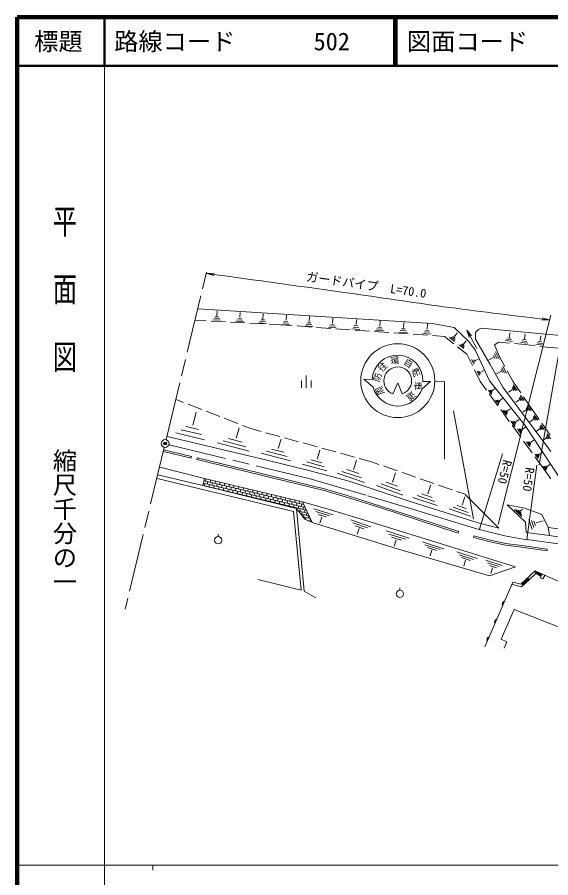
# Model space of a CAD drawing. Units: millimetres, scale not verified. Extents: x 40000 to 680000, y 20000 to 380000.
# Drawn here: x 40000 to 150066, y 202409 to 380000 of the extents above; entities that cross this region are included whole.
import ezdxf
from ezdxf.enums import TextEntityAlignment as Align

# ---------------------------------------------------------------- set-up
doc = ezdxf.new("R2010")
doc.units = ezdxf.units.MM
doc.header["$LTSCALE"] = 1000
doc.header["$PDMODE"] = 32
doc.header["$PDSIZE"] = 500
doc.linetypes.add('CHAIN', pattern=[18.5, 12, -1.5, 3.5, -1.5])
for name, color, linetype, lineweight in [('M-BGD', 7, 'Continuous', 13), ('M-BMK', 2, 'CHAIN', 13), ('M-BMK-SRVR', 3, 'Continuous', 13), ('M-STR-HTXT', 7, 'Continuous', 13), ('M-STR-STRC', 7, 'Continuous', 13), ('M-TTL', 2, 'Continuous', 140), ('M-TTL-BAND', 7, 'Continuous', 13), ('M-TTL-LINE', 7, 'Continuous', 50)]:
    doc.layers.add(name, color=color, linetype=linetype, lineweight=lineweight)
doc.layers.add('M-OTRS', color=6, linetype='Continuous')
doc.layers.add('M-TTL-TXT', color=7, linetype='Continuous')
doc.styles.add('@ＭＳ ゴシック', font='')
doc.styles.add('ＭＳ ゴシック', font='')
doc.styles.get('@ＭＳ ゴシック').set_extended_font_data('@MS Gothic')
doc.styles.get('ＭＳ ゴシック').set_extended_font_data('MS Gothic')

# ---------------------------------------------------------------- blocks, each defined once
blk = doc.blocks.new('果樹園')
at = {"color": 7, "linetype": 'Continuous', "lineweight": 13}
blk.add_line((0, 1), (0, 0.5), dxfattribs=at)
blk.add_circle((0, -0.25), 0.75, dxfattribs=at)
blk = doc.blocks.new('荒地')
at = {"color": 7, "linetype": 'Continuous', "lineweight": 13}
for p, q in [((-1, 0.25), (-1, -1.25)), ((0, -1.25), (0, 1.25)), ((1, 0.25), (1, -1.25))]:
    blk.add_line(p, q, dxfattribs=at)

msp = doc.modelspace()

# ---------------------------------------------------------------- linework, layer by layer
at = {"layer": 'M-BGD'}
for p, q in [((125615, 316802), (77315, 319832)), ((81512, 318139), (80848, 318183)), ((81194, 318382), (81260, 319376)), ((85924, 318081), (85990, 319085)), ((90675, 317780), (90742, 318794)), ((95450, 317476), (95517, 318501)), ((100247, 317172), (100315, 318206)), ((105067, 316865), (105135, 317910)), ((78984, 317352), (76740, 317472)), ((82978, 317138), (79983, 317299)), ((81911, 317447), (80361, 317549)), ((81711, 317793), (80604, 317866)), ((86972, 316924), (83977, 317084)), ((86648, 317137), (85082, 317241)), ((86446, 317487), (85328, 317560)), ((86244, 317836), (85574, 317880)), ((90967, 316709), (87971, 316870)), ((91407, 316826), (89825, 316930)), ((91203, 317179), (90074, 317253)), ((90999, 317532), (90322, 317577)), ((94210, 316535), (91965, 316656)), ((96729, 316355), (94210, 316535)), ((96188, 316513), (94591, 316618)), ((95983, 316870), (94842, 316945)), ((95777, 317226), (95093, 317271)), ((100719, 316070), (97726, 316284)), ((100993, 316199), (99380, 316305)), ((100785, 316559), (99633, 316635)), ((100577, 316919), (99886, 316965)), ((105610, 316247), (104447, 316323)), ((105400, 316610), (104702, 316656)), ((110246, 316300), (109541, 316347)), ((109909, 316558), (109979, 317613)), ((114775, 316249), (114845, 317314)), ((119664, 315938), (119735, 317014)), ((124576, 315626), (124648, 316712)), ((130168, 315940), (125615, 316802)), ((104709, 315785), (101716, 315999)), ((105820, 315883), (104191, 315990)), ((108698, 315499), (105706, 315713)), ((110670, 315566), (109025, 315674)), ((110458, 315933), (109283, 316010)), ((112688, 315214), (109696, 315428)), ((116678, 314929), (113686, 315143)), ((115543, 315247), (113882, 315357)), ((115329, 315618), (114143, 315696)), ((115115, 315989), (114403, 316035)), ((120668, 314644), (117676, 314858)), ((120440, 314927), (118762, 315037)), ((120224, 315301), (119025, 315380)), ((120008, 315676), (119289, 315723)), ((124658, 314358), (121665, 314572)), ((125359, 314605), (123665, 314716)), ((125141, 314983), (123931, 315063)), ((124923, 315361), (124197, 315409)), ((133091, 313160), (130168, 315940)), ((130215, 314091), (130788, 314849)), ((132726, 315432), (133677, 314245)), ((132726, 315432), (133241, 314001)), ((132740, 315402), (134827, 311630)), ((135152, 315537), (134535, 314919)), ((134535, 314919), (134535, 313556)), ((135727, 315814), (135152, 315537)), ((152811, 314216), (135727, 315814)), ((141530, 313982), (141639, 314886)), ((144666, 313639), (144778, 314571)), ((128175, 314107), (125655, 314287)), ((130067, 312612), (128175, 314107)), ((130289, 313061), (129204, 313882)), ((130309, 313411), (129535, 313997)), ((130330, 313761), (129865, 314112)), ((132196, 312255), (131776, 312572)), ((132092, 312553), (132609, 313237)), ((134529, 311243), (133091, 313160)), ((134535, 313556), (137538, 308337)), ((138434, 312419), (139329, 312972)), ((139329, 312972), (141558, 312764)), ((142144, 313094), (140724, 313264)), ((141977, 313419), (140963, 313541)), ((141811, 313745), (141202, 313818)), ((142553, 312670), (144782, 312461)), ((145299, 312722), (143834, 312898)), ((145127, 313058), (144080, 313183)), ((144955, 313394), (144327, 313469)), ((148343, 312689), (147263, 312819)), ((148165, 313036), (147517, 313113)), ((147867, 313288), (147982, 314250)), ((132744, 310496), (130852, 311992)), ((132158, 311623), (131179, 312364)), ((132177, 311939), (131477, 312468)), ((137453, 304964), (134529, 311243)), ((139414, 310019), (138434, 312419)), ((138688, 310947), (139441, 309440)), ((144782, 312461), (146817, 312206)), ((148521, 312342), (147008, 312524)), ((147810, 312081), (149845, 311826)), ((149845, 311826), (151837, 311734)), ((133904, 308118), (132744, 310496)), ((134180, 308386), (133707, 309359)), ((134321, 308627), (133983, 309321)), ((134462, 308867), (134259, 309284)), ((134499, 309143), (135138, 309454)), ((138221, 309772), (137271, 309297)), ((138270, 310200), (138593, 309554)), ((138479, 310574), (139017, 309497)), ((140578, 307896), (139414, 310019)), ((137538, 308337), (140201, 303661)), ((139794, 307271), (140099, 306661)), ((139991, 307624), (140499, 306607)), ((140188, 307976), (140900, 306553)), ((135502, 304841), (134342, 307219)), ((135315, 306045), (134858, 306984)), ((135450, 306277), (135124, 306948)), ((135586, 306509), (135390, 306911)), ((135622, 306776), (136239, 307076)), ((139747, 306866), (138850, 306418)), ((142222, 304897), (141059, 307020)), ((136799, 303059), (135502, 304841)), ((144786, 295762), (137453, 304964)), ((142204, 303827), (142773, 302996)), ((143881, 302482), (142222, 304897)), ((142336, 304161), (143132, 302998)), ((137823, 302159), (137205, 303023)), ((139151, 299824), (137387, 302250)), ((137916, 302412), (137474, 303029)), ((138008, 302665), (137743, 303035)), ((137996, 302936), (138538, 303324)), ((140201, 303661), (150074, 290385)), ((142079, 303131), (141341, 302626)), ((142072, 303492), (142413, 302994)), ((143815, 302013), (144583, 300891)), ((74332, 300507), (72788, 301111)), ((78057, 299050), (75263, 300143)), ((139345, 300054), (138676, 300989)), ((139445, 300328), (138967, 300996)), ((139545, 300601), (139258, 301002)), ((139532, 300895), (140118, 301315)), ((143567, 301019), (142855, 300533)), ((143560, 301368), (143889, 300887)), ((143687, 301690), (144236, 300889)), ((146105, 299242), (144446, 301657)), ((76254, 295836), (76885, 298469)), ((81782, 297593), (78988, 298686)), ((141504, 296589), (139740, 299015)), ((140943, 297843), (140220, 298853)), ((141051, 298139), (140534, 298860)), ((141159, 298434), (140849, 298867)), ((141144, 298751), (141778, 299205)), ((145014, 298966), (144328, 298497)), ((145007, 299302), (145325, 298839)), ((145130, 299613), (145659, 298840)), ((145253, 299924), (145993, 298842)), ((147655, 297016), (146105, 299242)), ((85507, 296136), (82713, 297229)), ((142621, 295521), (141842, 296610)), ((142737, 295839), (142181, 296617)), ((142854, 296158), (142520, 296624)), ((142838, 296500), (143521, 296988)), ((146421, 296969), (145760, 296517)), ((146415, 297293), (146721, 296846)), ((146533, 297592), (147043, 296848)), ((146652, 297892), (147365, 296850)), ((78005, 293865), (73803, 294881)), ((77375, 294946), (74854, 295556)), ((85154, 293144), (85784, 295233)), ((87982, 295168), (86438, 295772)), ((90319, 294525), (87982, 295168)), ((143857, 293354), (142092, 295780)), ((143930, 293988), (143191, 295033)), ((144048, 294296), (143520, 295042)), ((144167, 294603), (143850, 295051)), ((144157, 294933), (144859, 295429)), ((158875, 274256), (144786, 295762)), ((147790, 295027), (147153, 294591)), ((147784, 295339), (148079, 294908)), ((147898, 295627), (148389, 294910)), ((148012, 295916), (148699, 294912)), ((149941, 293733), (148226, 296195)), ((90684, 288782), (70918, 293501)), ((78636, 292784), (72752, 294207)), ((86423, 292309), (83605, 293051)), ((94176, 293465), (91283, 294260)), ((98032, 292404), (95140, 293199)), ((149121, 293138), (148508, 292718)), ((149116, 293438), (149399, 293024)), ((149225, 293716), (149698, 293026)), ((149335, 293994), (149997, 293027)), ((87881, 290422), (81306, 292153)), ((87152, 291366), (82455, 292602)), ((93847, 290974), (94416, 292890)), ((101889, 291343), (98997, 292139)), ((146210, 290119), (144445, 292545)), ((145741, 291406), (145055, 292376)), ((145851, 291692), (145361, 292385)), ((145961, 291978), (145667, 292393)), ((145952, 292283), (146603, 292744)), ((70182, 290368), (75880, 289006)), ((70263, 290709), (75962, 289347)), ((96341, 288483), (90342, 290060)), ((95673, 289347), (91389, 290473)), ((95006, 290211), (92435, 290886)), ((101846, 288766), (102412, 290667)), ((105746, 290283), (102853, 291078)), ((109603, 289222), (106710, 290018)), ((147480, 288928), (146844, 289826)), ((147581, 289193), (147127, 289834)), ((147683, 289457), (147410, 289842)), ((147675, 289740), (148278, 290167)), ((75955, 289317), (75895, 289043)), ((77101, 289037), (77062, 288756)), ((77064, 288720), (103297, 282318)), ((77147, 289060), (103387, 282657)), ((100462, 286409), (90684, 288782)), ((103881, 286359), (98805, 287794)), ((103344, 287198), (99719, 288223)), ((102808, 288036), (100632, 288651)), ((109360, 286660), (109975, 288589)), ((112904, 288314), (110567, 288957)), ((114616, 287720), (112904, 288314)), ((148094, 287528), (146798, 289310)), ((78660, 284821), (69390, 287128)), ((108442, 284253), (100462, 286409)), ((111044, 284924), (106991, 286255)), ((110439, 285833), (108007, 286631)), ((118395, 286409), (115561, 287393)), ((117392, 284066), (118029, 285956)), ((122174, 285098), (119340, 286082)), ((150058, 284728), (148094, 287528)), ((149148, 286550), (148561, 287379)), ((149242, 286794), (148823, 287386)), ((149336, 287038), (149084, 287393)), ((149328, 287299), (149885, 287693)), ((97005, 277993), (68842, 284812)), ((69041, 285598), (78320, 283345)), ((78656, 284832), (78315, 283341)), ((99094, 279415), (78553, 284327)), ((98816, 280002), (78656, 284832)), ((78958, 284741), (78842, 284258)), ((79925, 284510), (79810, 284026)), ((80893, 284279), (80777, 283795)), ((111650, 284015), (105976, 285878)), ((121286, 280019), (108442, 284253)), ((125953, 283788), (123119, 284771)), ((78315, 283341), (97580, 278598)), ((99642, 278261), (78356, 283351)), ((99368, 278838), (78442, 283842)), ((78727, 283774), (78611, 283290)), ((79326, 284142), (79210, 283658)), ((79694, 283543), (79578, 283059)), ((80062, 282943), (80059, 282929)), ((80293, 283911), (80178, 283427)), ((80661, 283311), (80546, 282828)), ((81029, 282712), (81024, 282689)), ((81261, 283679), (81145, 283196)), ((81629, 283080), (81513, 282596)), ((81860, 284047), (81744, 283564)), ((81997, 282481), (81989, 282449)), ((82228, 283448), (82112, 282964)), ((82596, 282849), (82480, 282365)), ((82827, 283816), (82711, 283332)), ((83195, 283217), (83079, 282733)), ((83563, 282617), (83447, 282134)), ((83794, 283585), (83679, 283101)), ((84162, 282985), (84047, 282502)), ((84530, 282386), (84415, 281903)), ((84762, 283353), (84646, 282870)), ((85130, 282754), (85014, 282270)), ((85729, 283122), (85613, 282638)), ((86097, 282523), (85981, 282039)), ((86696, 282891), (86580, 282407)), ((87663, 282660), (87548, 282176)), ((88631, 282428), (88515, 281945)), ((103387, 282657), (108062, 281310)), ((119543, 281378), (114108, 283395)), ((118979, 282296), (115097, 283737)), ((118415, 283214), (116086, 284079)), ((124674, 281668), (125306, 283475)), ((129732, 282477), (126898, 283460)), ((82964, 282249), (82954, 282210)), ((83931, 282018), (83920, 281970)), ((84898, 281787), (84885, 281731)), ((85498, 282155), (85382, 281671)), ((85866, 281556), (85850, 281491)), ((86465, 281924), (86349, 281440)), ((86833, 281324), (86815, 281252)), ((87064, 282292), (86948, 281808)), ((87432, 281692), (87316, 281209)), ((87800, 281093), (87781, 281012)), ((88031, 282060), (87916, 281577)), ((88399, 281461), (88284, 280977)), ((88767, 280862), (88746, 280772)), ((88999, 281829), (88883, 281345)), ((89367, 281230), (89251, 280746)), ((89598, 282197), (89482, 281713)), ((89735, 280630), (89711, 280533)), ((89966, 281598), (89850, 281114)), ((90334, 280998), (90218, 280515)), ((90565, 281966), (90449, 281482)), ((90933, 281366), (90817, 280883)), ((91301, 280767), (91185, 280283)), ((91532, 281734), (91417, 281251)), ((91900, 281135), (91785, 280651)), ((92500, 281503), (92384, 281019)), ((92868, 280904), (92752, 280420)), ((93467, 281272), (93351, 280788)), ((93835, 280673), (93719, 280189)), ((94434, 281040), (94319, 280557)), ((95401, 280809), (95286, 280326)), ((103297, 282318), (107960, 280975)), ((107960, 280975), (115041, 278729)), ((108062, 281310), (115148, 279062)), ((126616, 279215), (121609, 280907)), ((126111, 280059), (122535, 281268)), ((125607, 280903), (123461, 281628)), ((132389, 281555), (130677, 282149)), ((131797, 279311), (132346, 281042)), ((132402, 281539), (139329, 274580)), ((90702, 280399), (90676, 280293)), ((91669, 280168), (91642, 280054)), ((92268, 280536), (92153, 280052)), ((92636, 279937), (92607, 279814)), ((93236, 280305), (93120, 279821)), ((93604, 279705), (93572, 279574)), ((94203, 280073), (94087, 279590)), ((94571, 279474), (94538, 279335)), ((94802, 280441), (94687, 279958)), ((95170, 279842), (95054, 279358)), ((95538, 279243), (95503, 279095)), ((95769, 280210), (95654, 279726)), ((96137, 279611), (96022, 279127)), ((96369, 280578), (96253, 280094)), ((96505, 279011), (96468, 278856)), ((96737, 279979), (96621, 279495)), ((97105, 279379), (96989, 278896)), ((97336, 280347), (97220, 279863)), ((97704, 279747), (97588, 279264)), ((98072, 279148), (97956, 278664)), ((98303, 280115), (98188, 279632)), ((98671, 279516), (98556, 279032)), ((100861, 275752), (98816, 280002)), ((103914, 278547), (98820, 279982)), ((99039, 278917), (98924, 278433)), ((115148, 279062), (131085, 273884)), ((135054, 275645), (121286, 280019)), ((133042, 277807), (129942, 278893)), ((132605, 278601), (130745, 279253)), ((144854, 275826), (141041, 279405)), ((141041, 279405), (144705, 278659)), ((98576, 261757), (97005, 277993)), ((97473, 278780), (97433, 278616)), ((97580, 278598), (99341, 276382)), ((97582, 278576), (99193, 261587)), ((99915, 277685), (97912, 278164)), ((98440, 278549), (98324, 278065)), ((100189, 277108), (98414, 277532)), ((98808, 277950), (98692, 277466)), ((99176, 277350), (99060, 276867)), ((99407, 278318), (99291, 277834)), ((99775, 277718), (99659, 277235)), ((100143, 277119), (100027, 276635)), ((101177, 278563), (105142, 277332)), ((101619, 277977), (104452, 277098)), ((102061, 277391), (103761, 276863)), ((113931, 275528), (103914, 278547)), ((115041, 278729), (130977, 273551)), ((133479, 277013), (129138, 278534)), ((144109, 276992), (142559, 278389)), ((144040, 277335), (142933, 278333)), ((143972, 277677), (143308, 278276)), ((143742, 278072), (144201, 278502)), ((144705, 278659), (148220, 277360)), ((148220, 277360), (149519, 274676)), ((100463, 276531), (98916, 276901)), ((99341, 276382), (100875, 275729)), ((99544, 276751), (99445, 276336)), ((100737, 275954), (99835, 276170)), ((99912, 276152), (99909, 276139)), ((100497, 276460), (100395, 276036)), ((100865, 275737), (118628, 270256)), ((102828, 276854), (102454, 275623)), ((108792, 276256), (112978, 274828)), ((109256, 275655), (112245, 274635)), ((128117, 271118), (113931, 275528)), ((139329, 274580), (135054, 275645)), ((145003, 273675), (144854, 275826)), ((146218, 274278), (145512, 276314)), ((146560, 274701), (146055, 276156)), ((146901, 275125), (146598, 275997)), ((147045, 275649), (148462, 276074)), ((109719, 275053), (111513, 274441)), ((110527, 274483), (110124, 273291)), ((116104, 273977), (120878, 272462)), ((131072, 273847), (130993, 273594)), ((149796, 273035), (145003, 273675)), ((149519, 274676), (149775, 273142)), ((149548, 274680), (153194, 274216)), ((116656, 273347), (120066, 272264)), ((117207, 272716), (119253, 272067)), ((118143, 272116), (117751, 270874)), ((134120, 272655), (137299, 271795)), ((134181, 272969), (134123, 272692)), ((134211, 272993), (137382, 272135)), ((137299, 271795), (140696, 271057)), ((137382, 272135), (140756, 271402)), ((153098, 272524), (149796, 273035)), ((118628, 270256), (137415, 264744)), ((123590, 271713), (127977, 270323)), ((124110, 271131), (127244, 270138)), ((124631, 270549), (126511, 269953)), ((125500, 269996), (125181, 268846)), ((142783, 266565), (128117, 271118)), ((140696, 271057), (144027, 270613)), ((140756, 271402), (144074, 270959)), ((144027, 270613), (149301, 269875)), ((144074, 270959), (149349, 270221)), ((149344, 270187), (149308, 269917)), ((130687, 269664), (134868, 268331)), ((131170, 269074), (134157, 268122)), ((131654, 268484), (133446, 267913)), ((132475, 267933), (132134, 266735)), ((136663, 267934), (140013, 266851)), ((137032, 267389), (139425, 266616)), ((137401, 266845), (138836, 266382)), ((137415, 264744), (142783, 266565)), ((138045, 266354), (137716, 265186)), ((143901, 262976), (146864, 265786)), ((145693, 263986), (146951, 265180)), ((146720, 265581), (146872, 265726)), ((146754, 265545), (146881, 265665)), ((146789, 265508), (146890, 265605)), ((146823, 265472), (146899, 265544)), ((146857, 265436), (146907, 265483)), ((146864, 265786), (148285, 265059)), ((146872, 265726), (148262, 265015)), ((146881, 265665), (148240, 264970)), ((146890, 265605), (148217, 264926)), ((146892, 265400), (146916, 265423)), ((146899, 265544), (148194, 264881)), ((146907, 265483), (148171, 264837)), ((146916, 265423), (148149, 264792)), ((146925, 265362), (148126, 264748)), ((146934, 265301), (148103, 264703)), ((146942, 265241), (148080, 264659)), ((146951, 265180), (148058, 264614)), ((148332, 265052), (151566, 263649)), ((148434, 264076), (148824, 264799)), ((89608, 263973), (98576, 261757)), ((142247, 263425), (136436, 250040)), ((142139, 262950), (144040, 262418)), ((142274, 263432), (143901, 262976)), ((144040, 262418), (145693, 263986)), ((144046, 263045), (145383, 264313)), ((144081, 263008), (145417, 264276)), ((144115, 262972), (145452, 264240)), ((144150, 262936), (145486, 264204)), ((144184, 262899), (145521, 264168)), ((144218, 262863), (145555, 264131)), ((144253, 262827), (145590, 264095)), ((144287, 262791), (145624, 264059)), ((144322, 262754), (145658, 264023)), ((148043, 264567), (147877, 264336)), ((147877, 264336), (148434, 264076)), ((99193, 261587), (101578, 260157)), ((142540, 257785), (139856, 251618)), ((155545, 252609), (142540, 257785)), ((139856, 251618), (140975, 251075)), ((140975, 251075), (140431, 249797))]:
    msp.add_line(p, q, dxfattribs=at)
for centre, radius in [((140681, 258876), 625), ((140509, 258951), 312), ((139088, 255207), 625), ((138916, 255282), 312), ((137495, 251538), 625), ((137323, 251613), 312)]:
    msp.add_arc(centre, radius, 103.40382, 209.66403, dxfattribs=at)
at = {"layer": 'M-BMK'}
for p, q in [((70695, 292871), (79184, 327926)), ((71322, 291758), (100418, 284749)), ((70305, 291214), (62246, 257875)), ((100418, 284749), (112352, 281250)), ((112352, 281250), (122241, 278294)), ((122241, 278294), (132945, 274939)), ((132945, 274939), (135278, 274300)), ((135306, 274287), (140601, 272963)), ((140601, 272963), (145116, 272175)), ((145093, 272185), (153159, 271115))]:
    msp.add_line(p, q, dxfattribs=at)
at = {"layer": 'M-BMK-SRVR'}
for p, q in [((135373, 274353), (140129, 289889)), ((147215, 287527), (145094, 272246))]:
    msp.add_line(p, q, dxfattribs=at)
msp.add_circle((70514, 292028), 800, dxfattribs=at)
at = {"layer": 'M-OTRS'}
msp.add_point((70514, 292028), dxfattribs=at)
at = {"layer": 'M-STR-HTXT'}
for p, q in [((79089, 327118), (80609, 327164)), ((79089, 327118), (80542, 326669)), ((139223, 275282), (150045, 318515)), ((153011, 318112), (147643, 287618)), ((149735, 317521), (148274, 317945)), ((149735, 317521), (148216, 317448))]:
    msp.add_line(p, q, dxfattribs=at)
msp.add_open_spline([(149716, 317520), (142868, 318379), (136012, 319177), (129172, 320096), (122526, 320989), (115899, 322017), (109258, 322952), (99201, 324369), (89136, 325734), (79074, 327125)], degree=3, knots=[0, 0, 0, 0, 1, 1, 1, 2, 2, 2, 3, 3, 3, 3], dxfattribs=at)
at = {"layer": 'M-STR-STRC'}
for p, q in [((113243, 305270), (111475, 305292)), ((111475, 305292), (113433, 303658)), ((117496, 302298), (118494, 304523)), ((118494, 304523), (119427, 302277)), ((125246, 304822), (123538, 303334)), ((123677, 304858), (125246, 304822)), ((126135, 304764), (128153, 304829)), ((128153, 304829), (128153, 288793)), ((130009, 298753), (134155, 276500))]:
    msp.add_line(p, q, dxfattribs=at)
msp.add_circle((118501, 304993), 7630, dxfattribs=at)
for centre, radius, start, end in [((118459, 305047), 5222, 357.93402, 177.54548), ((118492, 304978), 2869, 289.1103, 249.6855), ((118536, 305045), 5288, 195.21134, 341.11438)]:
    msp.add_arc(centre, radius, start, end, dxfattribs=at)
at = {"layer": 'M-TTL'}
for p, q in [((40000, 380000), (40000, 20000)), ((680000, 380000), (40000, 380000))]:
    msp.add_line(p, q, dxfattribs=at)
at = {"layer": 'M-TTL-BAND'}
for p, q in [((58000, 370000), (58000, 20000)), ((40000, 205000), (579000, 205000)), ((68000, 205000), (68000, 204000))]:
    msp.add_line(p, q, dxfattribs=at)
at = {"layer": 'M-TTL-LINE'}
for p, q in [((58000, 380000), (58000, 370000)), ((117750, 380000), (117750, 370000)), ((118250, 380000), (118250, 370000)), ((40000, 370000), (680000, 370000))]:
    msp.add_line(p, q, dxfattribs=at)

# ---------------------------------------------------------------- block references
at = {"layer": 'M-BGD', "xscale": 1000, "yscale": 1000, "rotation": 0.65231}
for name, p in [('荒地', (99619, 304794)), ('果樹園', (81450, 272308)), ('果樹園', (118942, 261266))]:
    msp.add_blockref(name, p, dxfattribs=at)

# ---------------------------------------------------------------- texts
at = {"layer": 'M-BMK-SRVR', "style": 'ＭＳ ゴシック'}
for rotation, p in [(255.809, (139782, 288926)), (262.321, (144359, 287278))]:
    msp.add_text('R=50', height=1833, rotation=rotation, dxfattribs=at).set_placement(p, align=Align.BOTTOM_LEFT)
at = {"layer": 'M-STR-HTXT', "style": 'ＭＳ ゴシック'}
msp.add_text('ガードパイプ\u3000L=70.0', height=1833, rotation=351.906, dxfattribs=at).set_placement((99438, 325037), align=Align.BOTTOM_LEFT)
at = {"layer": 'M-STR-STRC', "style": 'ＭＳ ゴシック'}
for s, rotation, p in [('環', 6.394, (117090, 307972)), ('自', 327.539, (119348, 308183)), ('往', 42.13, (115428, 306435)), ('転', 287.418, (120967, 307262)), ('防', 74.765, (115073, 304523)), ('周', 116.19, (116185, 302554)), ('車', 271.075, (121566, 304841)), ('道', 220.601, (121260, 303207))]:
    msp.add_text(s, height=1320, rotation=rotation, dxfattribs=at).set_placement(p, align=Align.BOTTOM_LEFT)
at = {"layer": 'M-TTL-BAND', "style": '@ＭＳ ゴシック', "width": 1.4}
msp.add_text('平  面  図', height=3666, rotation=270, dxfattribs=at).set_placement((49777, 306475), align=Align.MIDDLE_RIGHT)
at = {"layer": 'M-TTL-BAND', "style": '@ＭＳ ゴシック'}
msp.add_text('縮尺千分の一', height=3666, rotation=270, dxfattribs=at).set_placement((49777, 261030), align=Align.MIDDLE_RIGHT)
at = {"layer": 'M-TTL-TXT', "style": 'ＭＳ ゴシック'}
msp.add_text('標題', height=3666, dxfattribs=at).set_placement((48500, 375000), align=Align.MIDDLE_CENTER)
for s, p in [('路線コード', (60000, 375000)), ('502', (101142, 375000)), ('図面コード', (120380, 375000))]:
    msp.add_text(s, height=3666, dxfattribs=at).set_placement(p, align=Align.MIDDLE_LEFT)

doc.saveas('drawing.dxf')
